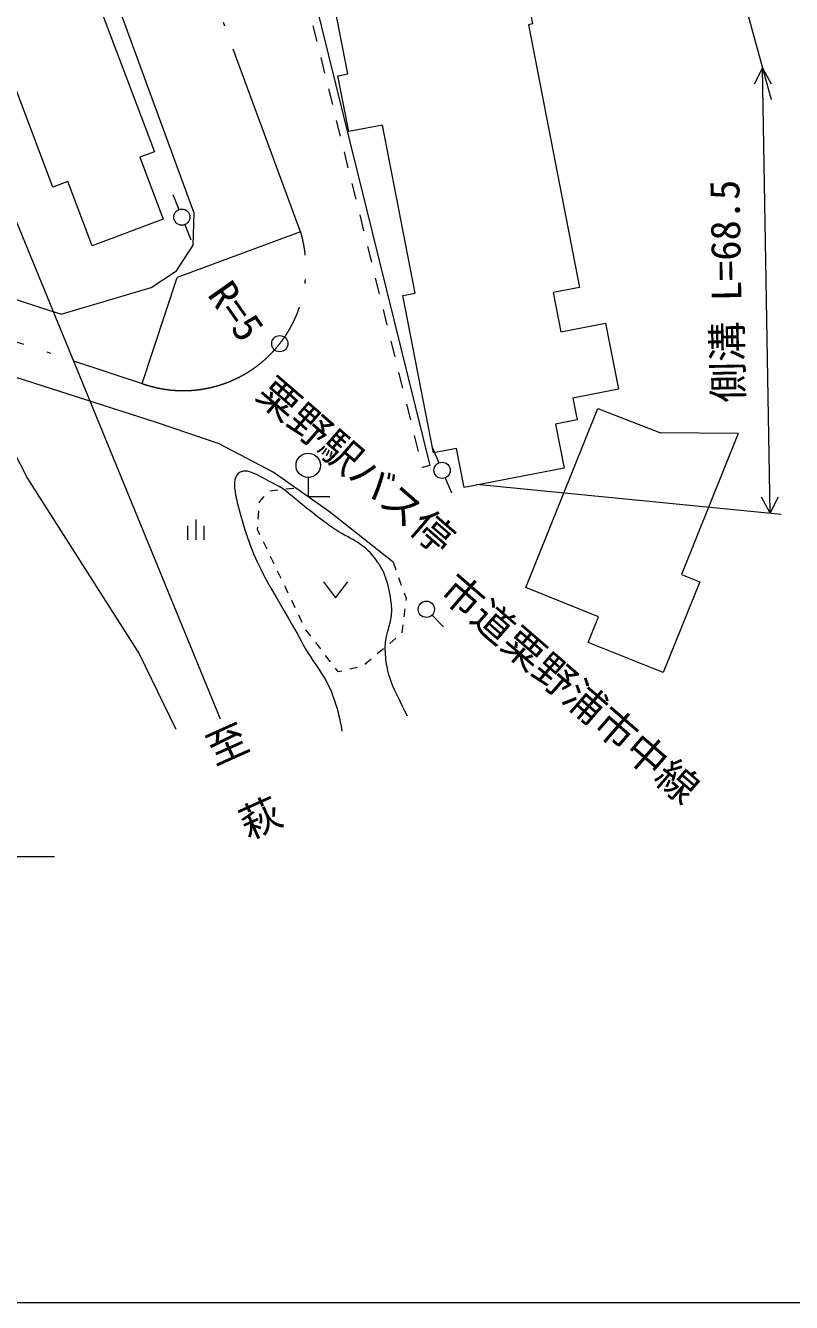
# Model space of a CAD drawing. Units: millimetres, scale not verified. Extents: x 40000 to 680000, y 20000 to 380000.
# Drawn here: x 407742 to 454941, y 205000 to 283666 of the extents above; entities that cross this region are included whole.
import ezdxf
from ezdxf.enums import TextEntityAlignment as Align

# ---------------------------------------------------------------- set-up
doc = ezdxf.new("R2010")
doc.units = ezdxf.units.MM
doc.header["$LTSCALE"] = 1000
doc.linetypes.add('LONG_DASHED_DOTTED', pattern=[15.25, 12, -1.5, 0.25, -1.5])
for name, color, linetype, lineweight in [('M-BGD', 7, 'Continuous', 13), ('M-BMK', 2, 'Continuous', 13), ('M-STR-HTXT', 7, 'Continuous', 13), ('M-TTL-BAND', 7, 'Continuous', 13)]:
    doc.layers.add(name, color=color, linetype=linetype, lineweight=lineweight)
doc.layers.add('M-BMK-HTXT', color=7, linetype='Continuous')
doc.styles.add('@ＭＳ ゴシック', font='')
doc.styles.add('ＭＳ ゴシック', font='')
doc.styles.get('@ＭＳ ゴシック').set_extended_font_data('@MS Gothic')
doc.styles.get('ＭＳ ゴシック').set_extended_font_data('MS Gothic')

msp = doc.modelspace()

# ---------------------------------------------------------------- linework, layer by layer
at = {"layer": 'M-BGD'}
for p, q in [((422653, 297040), (432666, 256564)), ((418143, 272097), (409382, 295962)), ((389858, 290838), (407856, 255757)), ((425452, 283644), (425692, 282674)), ((425932, 281703), (426172, 280732)), ((365149, 280466), (409931, 265885)), ((419753, 240931), (403586, 280344)), ((426412, 279761), (426652, 278791)), ((426892, 277820), (427133, 276849)), ((427373, 275878), (427613, 274908)), ((427853, 273937), (428093, 272966)), ((416810, 273254), (417186, 272327)), ((417562, 271400), (417938, 270473)), ((418076, 270137), (418143, 272097)), ((428333, 271995), (428573, 271025)), ((417042, 268553), (418076, 270137)), ((428814, 270054), (429054, 269083)), ((415483, 267532), (417042, 268553)), ((409931, 265885), (415483, 267532)), ((429294, 268112), (429534, 267142)), ((429774, 266171), (430014, 265200)), ((415876, 259181), (397080, 265221)), ((430254, 264230), (430494, 263259)), ((430735, 262288), (430975, 261317)), ((431215, 260347), (431455, 259376)), ((443012, 260065), (446865, 258583)), ((419677, 257900), (415876, 259181)), ((431695, 258405), (431935, 257434)), ((451665, 258524), (446865, 258583)), ((423009, 256149), (419677, 257900)), ((432828, 257645), (433218, 256724)), ((432175, 256464), (432180, 256444)), ((432666, 256564), (432180, 256444)), ((407856, 255757), (414751, 244958)), ((426468, 253715), (423009, 256149)), ((433609, 255804), (433999, 254883)), ((422796, 255006), (423292, 255062)), ((423789, 255118), (424286, 255174)), ((422160, 254261), (422165, 254320)), ((422165, 254320), (422455, 254652)), ((422086, 253264), (422123, 253762)), ((430397, 250597), (426468, 253715)), ((417748, 251979), (417748, 252854)), ((418248, 251979), (418248, 253229)), ((418748, 251979), (418748, 252854)), ((422037, 252618), (422048, 252765)), ((422190, 252300), (422037, 252618)), ((422625, 251400), (422408, 251850)), ((423060, 250499), (422842, 250950)), ((430397, 250597), (430564, 250126)), ((423494, 249599), (423277, 250049)), ((426098, 249403), (426848, 248403)), ((426848, 248403), (427598, 249403)), ((430731, 249655), (430898, 249184)), ((423929, 248698), (423712, 249149)), ((431066, 248712), (431191, 248360)), ((424364, 247798), (424147, 248248)), ((431191, 248360), (431175, 248235)), ((424799, 246897), (424581, 247347)), ((431116, 247738), (431056, 247242)), ((432793, 247346), (433492, 246630)), ((425017, 246444), (425016, 246447)), ((425321, 246050), (425017, 246444)), ((430997, 246745), (430937, 246249)), ((425931, 245258), (425626, 245654)), ((430566, 245921), (430184, 245599)), ((414751, 244958), (417008, 240321)), ((426541, 244466), (426236, 244862)), ((429801, 245277), (429419, 244955)), ((427018, 243847), (426847, 244070)), ((427231, 243896), (427018, 243847)), ((428206, 244119), (427719, 244007)), ((429036, 244632), (428654, 244310))]:
    msp.add_line(p, q, dxfattribs=at)
for points in [[(441886, 267533), (440255, 267216), (440724, 264803), (443486, 265340), (444278, 261262), (441471, 260717), (441732, 259374), (440404, 259117), (440932, 256400), (434774, 255205), (434306, 257616), (432877, 257339), (430996, 267030), (431751, 267177), (429740, 277538), (427662, 277134), (426994, 280572), (427603, 280690), (426070, 288583), (437619, 290825), (438990, 283761), (438745, 283713)], [(410770, 288929), (415690, 275890), (414786, 275549), (416223, 271741), (411850, 270091), (410356, 274052), (409426, 273701), (404844, 285847), (406877, 286614), (406562, 287447)]]:
    msp.add_lwpolyline(points, close=True, dxfattribs=at)
for points in [[(451665, 258524), (448168, 249851), (449295, 249397), (447038, 243801), (442420, 245663), (443053, 247233), (438567, 249041), (443012, 260065)], [(425160, 255825), (425160, 254645), (426496, 254645)]]:
    msp.add_lwpolyline(points, dxfattribs=at)
for centre, radius in [((417374, 271863), 500), ((425160, 256575), 750), ((433413, 256264), 500), ((432443, 247704), 500)]:
    msp.add_circle(centre, radius, dxfattribs=at)
msp.add_open_spline([(431276, 241123), (430447, 242808), (429933, 243581), (429913, 245295), (429901, 246369), (430454, 246956), (430296, 248020), (430114, 249254), (429948, 250043), (429147, 251000), (428342, 251962), (427523, 252094), (426507, 252830), (425931, 253248), (425629, 253509), (425060, 253937), (424281, 254523), (423933, 254996), (423059, 255427), (422286, 255809), (421501, 256413), (420973, 256151), (420259, 255797), (420793, 254295), (421100, 253171), (421960, 250029), (423239, 248558), (424762, 245678), (425503, 244276), (426277, 243654), (426763, 242144), (427004, 241396), (427100, 241080), (427231, 240186)], degree=3, knots=[0, 0, 0, 0, 1, 1, 1, 2, 2, 2, 3, 3, 3, 4, 4, 4, 5, 5, 5, 6, 6, 6, 7, 7, 7, 8, 8, 8, 9, 9, 9, 10, 10, 10, 11, 11, 11, 11], dxfattribs=at)
at = {"layer": 'M-BMK', "linetype": 'LONG_DASHED_DOTTED'}
for p, q in [((424694, 270950), (415881, 294858)), ((367280, 277407), (414921, 261614))]:
    msp.add_line(p, q, dxfattribs=at)
at = {"layer": 'M-BMK'}
msp.add_circle((423411, 264069), 500, dxfattribs=at)
at = {"layer": 'M-BMK', "linetype": 'LONG_DASHED_DOTTED'}
msp.add_arc((417460, 268739), 7564, 250.39026, 16.99394, dxfattribs=at)
at = {"layer": 'M-STR-HTXT'}
for p, q in [((444455, 312639), (453692, 279105)), ((453154, 281058), (452652, 280049)), ((453638, 253625), (453154, 281058)), ((453154, 281058), (453691, 280067)), ((424694, 270950), (417087, 268146)), ((414921, 261614), (417087, 268146)), ((435533, 255406), (454307, 253559)), ((453638, 253625), (453100, 254615)), ((453638, 253625), (454140, 254634)), ((374899, 232476), (409525, 232476))]:
    msp.add_line(p, q, dxfattribs=at)
at = {"layer": 'M-TTL-BAND'}
msp.add_line((40000, 205000), (579000, 205000), dxfattribs=at)

# ---------------------------------------------------------------- texts
at = {"layer": 'M-BMK-HTXT'}
for s, rotation, style, p in [('粟野駅バス停', 319.118, 'ＭＳ ゴシック', (427159, 255457)), ('市道粟野浦市中線', 319.118, 'ＭＳ ゴシック', (440355, 241712)), ('至\u3000萩', 294.198, '@ＭＳ ゴシック', (419811, 236543))]:
    msp.add_text(s, height=1833, rotation=rotation, dxfattribs=dict(at, style=style)).set_placement(p, align=Align.BOTTOM_CENTER)
at = {"layer": 'M-STR-HTXT', "style": 'ＭＳ ゴシック'}
for s, rotation, p in [('側溝 L=68.5', 91.01, (452396, 267324)), ('R=5', 305.036, (419522, 265232))]:
    msp.add_text(s, height=1833, rotation=rotation, dxfattribs=at).set_placement(p, align=Align.BOTTOM_CENTER)

doc.saveas('drawing.dxf')
